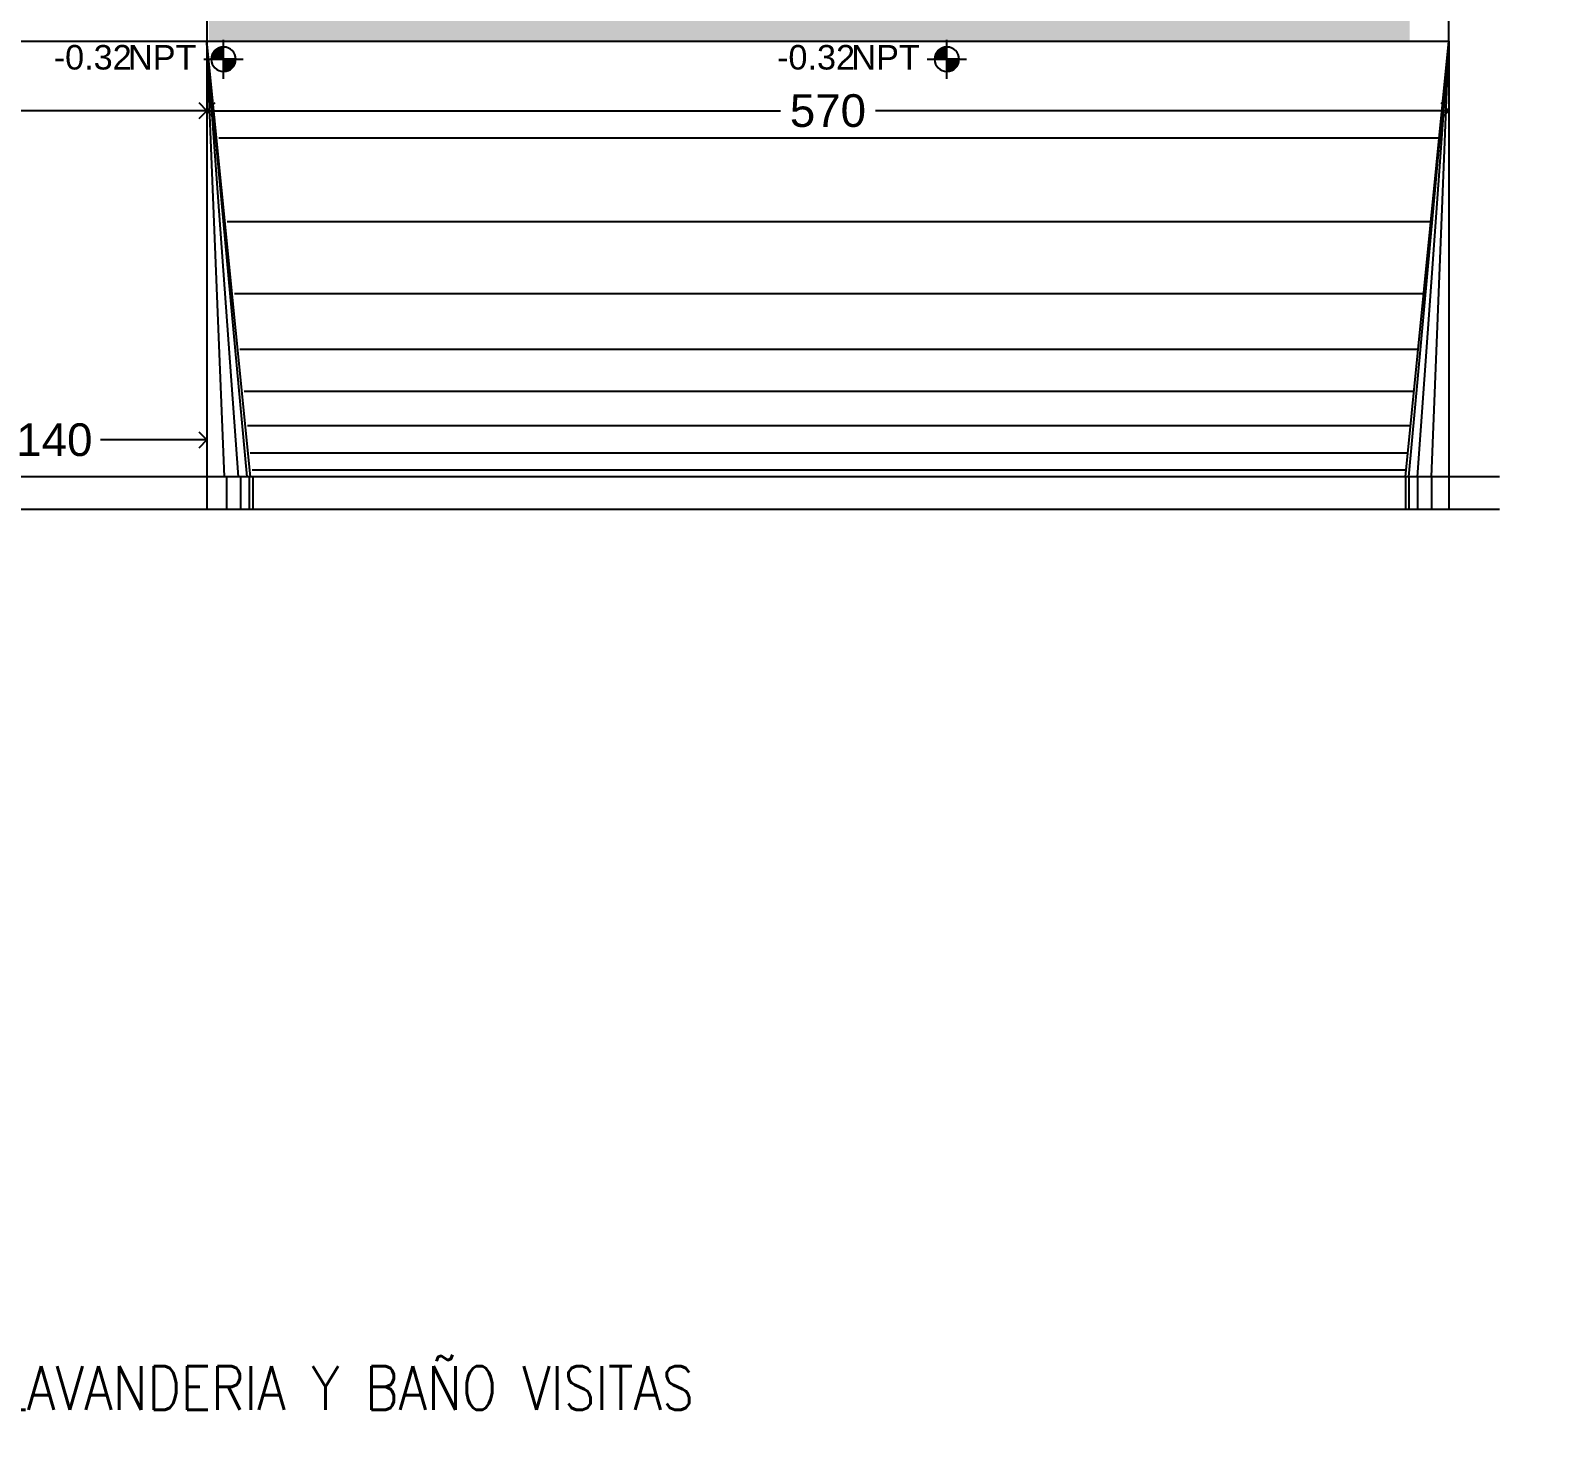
# Model space of a CAD drawing. Header units: metres. Extents: x 116 to 391, y -213 to 56.
# Drawn here: x 318.77 to 325.78, y -143.52 to -137.09 of the extents above; entities that cross this region are included whole.
import ezdxf
from ezdxf.enums import TextEntityAlignment as Align

# ---------------------------------------------------------------- set-up
doc = ezdxf.new("R2010")
doc.units = ezdxf.units.M
doc.header["$PDMODE"] = 35
for name, color, linetype in [('A-EXTERIOR', 8, 'Continuous'), ('A-PISO', 30, 'Continuous'), ('A-TEXTOS', 7, 'Continuous'), ('AR-01-REC$0$A-EXTERIOR', 8, 'Continuous'), ('AR-157$0$A-EXTERIOR', 8, 'Continuous'), ('AR-157$0$A-TEXTOS', 8, 'Continuous'), ('AR-157$0$Ar-Niveles', 8, 'Continuous'), ('AR-157$0$Ar-Texto', 8, 'Continuous')]:
    doc.layers.add(name, color=color, linetype=linetype)
doc.layers.add('AR-157$0$Ar-Area', color=8, linetype='Continuous', plot=False)
doc.styles.add('Anot_Arial', font='arial.ttf')
doc.styles.add('AR-157$0$Anot_Arial', font='arial.ttf')
doc.styles.add('oK', font='romans.shx', dxfattribs={"height": 0.12})
doc.dimstyles.new('DETALLE DE CAMBIOS', dxfattribs={"dimscale": 1.5, "dimtxt": 0.1, "dimasz": 0.05, "dimexe": 0.18, "dimexo": 0.0625, "dimgap": 0.035, "dimtad": 0, "dimtih": 1, "dimtoh": 1, "dimdec": 0, "dimlfac": 100, "dimzin": 0, "dimdsep": 46, "dimtxsty": 'Anot_Arial', "dimblk": 'OPEN90', "dimcen": 0.09, "dimse1": 1, "dimse2": 1, "dimclrd": 1, "dimclre": 4, "dimclrt": 1, "dimadec": 0, "dimazin": 0, "dimtfac": 1, "dimtdec": 0, "dimtix": 1, "dimtofl": 0, "dimtmove": 0, "dimatfit": 3, "dimldrblk": 'OPEN90', "dimfxl": 1, "dimtolj": 1, "dimtzin": 0, "dimarcsym": 0})
pattern_1 = [(0, (-2.923953, -1.1144057), (0, 0.0025), [])]

# ---------------------------------------------------------------- blocks, each defined once
blk = doc.blocks.new('*U405')
at = {"layer": 'AR-157$0$Ar-Niveles'}
h = blk.add_hatch(dxfattribs=at)
h.set_pattern_fill('_USER', color=256, scale=0.0025, style=0, pattern_type=0)
h.set_pattern_definition(pattern_1)
h.paths.add_polyline_path([(-2.549, -0.364), (-2.549, -0.739), (-2.174, -0.739, 0.414214)])
h = blk.add_hatch(dxfattribs=at)
h.set_pattern_fill('_USER', color=256, scale=0.0025, style=0, pattern_type=0)
h.set_pattern_definition(pattern_1)
h.paths.add_polyline_path([(-2.549, -0.364), (-2.549, -0.739), (-2.174, -0.739, 0.414214)])
h = blk.add_hatch(dxfattribs=at)
h.set_pattern_fill('_USER', color=256, scale=0.0025, style=0, pattern_type=0)
h.set_pattern_definition([(0, (-2.923953, -1.1144057), (0, 0.0025), [])])
h.paths.add_polyline_path([(-2.549, -0.739), (-2.924, -0.739, 0.414214), (-2.549, -1.114)])
for p, q in [((-2.549, -1.339), (-2.549, -0.139)), ((-1.949, -0.739), (-3.149, -0.739))]:
    blk.add_line(p, q, dxfattribs=at)
blk.add_circle((-2.549, -0.739), 0.375, dxfattribs=at)
at = {"layer": 'AR-157$0$Ar-Area', "style": 'AR-157$0$Anot_Arial', "flags": 1}
blk.add_attdef('ESP_AREA', text='', height=0.75, dxfattribs=at).set_placement((0, -2.5), align=Align.BOTTOM_CENTER)
at = {"layer": 'AR-157$0$Ar-Niveles', "style": 'AR-157$0$Anot_Arial'}
for tag, p in [('NIV_TIPO', (-1.78, -1.052)), ('VAL_NIV', (0.283, -1.052))]:
    blk.add_attdef(tag, p, '', height=0.75, dxfattribs=at)
at = {"layer": 'AR-157$0$Ar-Texto', "style": 'AR-157$0$Anot_Arial'}
for tag, p in [('ID_ESP01', (0, 1.5)), ('ID_ESP02', (0, 0))]:
    blk.add_attdef(tag, text='', height=1, dxfattribs=at).set_placement(p, align=Align.BOTTOM_CENTER)
blk = doc.blocks.new('_Open90')
at = {"color": 0, "linetype": 'ByBlock', "lineweight": -2}
for p, q in [((0, 0), (-1, 0)), ((-0.5, 0.5), (0, 0)), ((0, 0), (-0.5, -0.5))]:
    blk.add_line(p, q, dxfattribs=at)
blk = doc.blocks.new('*D654')
at = {"layer": 'A-PISO', "color": 1, "lineweight": -2, "ltscale": 100, "transparency": 16777216}
for p, q in [((319.6536, -137.4537), (322.2104, -137.4537)), ((325.2031, -137.4537), (322.6463, -137.4537))]:
    blk.add_line(p, q, dxfattribs=at)
at = {"layer": 'Defpoints', "color": 0, "ltscale": 100, "transparency": 16777216}
for p in [(319.5786, -137.1334), (325.2781, -137.1334), (325.2781, -137.4537)]:
    blk.add_point(p, dxfattribs=at)
at = {"layer": 'A-PISO', "color": 1, "lineweight": -2, "ltscale": 100, "transparency": 16777216, "xscale": 0.07500000000000001, "yscale": 0.07500000000000001, "zscale": 0.07500000000000001, "rotation": 180}
blk.add_blockref('_Open90', (319.5786, -137.4537), dxfattribs=at)
at = {"layer": 'A-PISO', "color": 1, "lineweight": -2, "ltscale": 100, "transparency": 16777216, "xscale": 0.07500000000000001, "yscale": 0.07500000000000001, "zscale": 0.07500000000000001}
blk.add_blockref('_Open90', (325.2781, -137.4537), dxfattribs=at)
at = {"layer": 'A-PISO', "color": 1, "ltscale": 100, "transparency": 16777216, "insert": (322.4283, -137.4537), "char_height": 0.15, "attachment_point": 5, "style": 'Anot_Arial'}
blk.add_mtext('\\A1;570', dxfattribs=at)
blk = doc.blocks.new('*D666')
at = {"layer": 'A-PISO', "color": 1, "lineweight": -2, "ltscale": 100, "transparency": 16777216}
for p, q in [((316.3538, -137.4537), (317.7108, -137.4537)), ((319.5036, -137.4537), (318.1466, -137.4537))]:
    blk.add_line(p, q, dxfattribs=at)
at = {"layer": 'Defpoints', "color": 0, "ltscale": 100, "transparency": 16777216}
for p in [(316.2788, -137.1334), (319.5786, -137.1334), (316.2788, -137.4537)]:
    blk.add_point(p, dxfattribs=at)
at = {"layer": 'A-PISO', "color": 1, "lineweight": -2, "ltscale": 100, "transparency": 16777216, "xscale": 0.07500000000000001, "yscale": 0.07500000000000001, "zscale": 0.07500000000000001, "rotation": 180}
blk.add_blockref('_Open90', (316.2788, -137.4537), dxfattribs=at)
at = {"layer": 'A-PISO', "color": 1, "lineweight": -2, "ltscale": 100, "transparency": 16777216, "xscale": 0.07500000000000001, "yscale": 0.07500000000000001, "zscale": 0.07500000000000001}
blk.add_blockref('_Open90', (319.5786, -137.4537), dxfattribs=at)
at = {"layer": 'A-PISO', "color": 1, "ltscale": 100, "transparency": 16777216, "insert": (317.9287, -137.4537), "char_height": 0.15, "attachment_point": 5, "style": 'Anot_Arial'}
blk.add_mtext('\\A1;330', dxfattribs=at)
blk = doc.blocks.new('*D669')
at = {"layer": 'A-PISO', "color": 1, "lineweight": -2, "ltscale": 100, "transparency": 16777216}
for p, q in [((318.2537, -138.9642), (318.6677, -138.9642)), ((319.5036, -138.9642), (319.0895, -138.9642))]:
    blk.add_line(p, q, dxfattribs=at)
at = {"layer": 'Defpoints', "color": 0, "ltscale": 100, "transparency": 16777216}
for p in [(319.5786, -138.9642), (318.1787, -139.1333), (319.5786, -139.1334)]:
    blk.add_point(p, dxfattribs=at)
at = {"layer": 'A-PISO', "color": 1, "lineweight": -2, "ltscale": 100, "transparency": 16777216, "xscale": 0.07500000000000001, "yscale": 0.07500000000000001, "zscale": 0.07500000000000001, "rotation": 180}
blk.add_blockref('_Open90', (318.1787, -138.9642), dxfattribs=at)
at = {"layer": 'A-PISO', "color": 1, "lineweight": -2, "ltscale": 100, "transparency": 16777216, "xscale": 0.07500000000000001, "yscale": 0.07500000000000001, "zscale": 0.07500000000000001}
blk.add_blockref('_Open90', (319.5786, -138.9642), dxfattribs=at)
at = {"layer": 'A-PISO', "color": 1, "ltscale": 100, "transparency": 16777216, "insert": (318.8786, -138.9642), "char_height": 0.15, "attachment_point": 5, "style": 'Anot_Arial'}
blk.add_mtext('\\A1;140', dxfattribs=at)

msp = doc.modelspace()

# ---------------------------------------------------------------- hatches: boundary and pattern name
at = {"layer": 'A-EXTERIOR', "transparency": 33554559}
h = msp.add_hatch(dxfattribs=at)
h.set_pattern_fill('AR-CONC', color=256, scale=0.003)
h.paths.add_polyline_path([(319.5886, -131.0339), (319.5886, -137.1334), (325.0981, -137.1334), (325.0981, -130.9539), (325.2781, -130.9539), (325.2781, -120.7147), (324.2482, -120.7147), (324.2482, -131.1339), (320.5485, -131.1339), (320.5485, -131.0339)])

# ---------------------------------------------------------------- linework, layer by layer
at = {"layer": 'A-PISO'}
for points in [[(319.5786, -131.0339), (319.5786, -137.1334), (325.2781, -137.1334), (325.2781, -130.9539), (325.2781, -130.9539), (325.2781, -120.6989), (324.2482, -120.6989), (324.2482, -131.1339), (320.5485, -131.1339), (320.5485, -131.0339)], [(319.5786, -131.0339), (319.5786, -137.1334), (325.2781, -137.1334), (325.2781, -130.9839), (325.2781, -130.9839), (325.2781, -120.6989), (324.2482, -120.6989), (324.2482, -131.1339), (320.5485, -131.1339), (320.5485, -131.0339)]]:
    msp.add_lwpolyline(points, close=True, dxfattribs=at)
msp.add_circle((327.3705, -149.1639), 63.4551, dxfattribs=at)
at = {"layer": 'AR-01-REC$0$A-EXTERIOR', "transparency": 33554559}
for p, q in [((319.5786, -137.1334), (319.5786, -139.2834)), ((319.7786, -139.1334), (319.5786, -137.1334)), ((319.7628, -139.1334), (319.5786, -137.1334)), ((319.7228, -139.1334), (319.5786, -137.1334)), ((319.6585, -139.1334), (319.5786, -137.1334)), ((325.0781, -139.1334), (325.2781, -137.1334)), ((325.0938, -139.1334), (325.2781, -137.1334)), ((325.1338, -139.1334), (325.2781, -137.1334)), ((325.1982, -139.1334), (325.2781, -137.1334)), ((325.2781, -137.1334), (325.2781, -139.2834)), ((319.6685, -139.1334), (319.6685, -139.2834)), ((319.7328, -139.1334), (319.7328, -139.2834)), ((319.7728, -139.1334), (319.7728, -139.2834)), ((319.7886, -139.1334), (319.7886, -139.2834)), ((325.0781, -139.1334), (325.0781, -139.2834)), ((325.0938, -139.1334), (325.0938, -139.2834)), ((325.1338, -139.1334), (325.1338, -139.2834)), ((325.1982, -139.1334), (325.1982, -139.2834)), ((325.2781, -139.1334), (325.2781, -139.2834))]:
    msp.add_line(p, q, dxfattribs=at)
for points in [[(325.2335, -137.5795), (319.6332, -137.5795)], [(325.1951, -137.9639), (319.6716, -137.9639)], [(325.1621, -138.2937), (319.7046, -138.2937)], [(325.1365, -138.5496), (319.7302, -138.5496)], [(325.1173, -138.7412), (319.7493, -138.7412)], [(325.1014, -138.9002), (319.7652, -138.9002)], [(325.089, -139.0248), (319.7777, -139.0248)], [(325.5098, -139.1334), (315.8175, -139.1334)], [(325.0811, -139.1031), (319.7855, -139.1031)], [(325.5098, -139.2834), (315.8175, -139.2834)]]:
    msp.add_lwpolyline(points, dxfattribs=at)
at = {"layer": 'AR-157$0$A-EXTERIOR', "color": 8, "linetype": 'Continuous'}
for points in [[(316.2688, -131.0339), (316.2688, -137.1334), (319.5786, -137.1334)], [(316.2788, -131.0339), (316.2788, -137.1334), (319.5886, -137.1334)], [(325.2781, -139.1333), (316.2788, -139.1333)]]:
    msp.add_lwpolyline(points, dxfattribs=at)

# ---------------------------------------------------------------- block references
at = {"layer": 'AR-157$0$A-TEXTOS'}
ref = msp.add_blockref('*U405', (319.2727, -137.1064), dxfattribs=dict(at, xscale=-0.1499880929685973, yscale=0.1499880929685973, zscale=0.1499880929685973))
ref.add_attrib('NIV_TIPO', 'NPT', (319.2165, -137.2642), dxfattribs={"layer": 'AR-157$0$Ar-Niveles', "height": 0.11249, "style": 'AR-157$0$Anot_Arial'})
ref.add_attrib('VAL_NIV', '-0.32', (318.8754, -137.2642), dxfattribs={"layer": 'AR-157$0$Ar-Niveles', "height": 0.11249, "style": 'AR-157$0$Anot_Arial'})
ref = msp.add_blockref('*U405', (322.592, -137.1064), dxfattribs=dict(at, xscale=-0.1499880929685973, yscale=0.1499880929685973, zscale=0.1499880929685973))
ref.add_attrib('NIV_TIPO', 'NPT', (322.5358, -137.2642), dxfattribs={"layer": 'AR-157$0$Ar-Niveles', "height": 0.11249, "style": 'AR-157$0$Anot_Arial'})
ref.add_attrib('VAL_NIV', '-0.32', (322.1947, -137.2642), dxfattribs={"layer": 'AR-157$0$Ar-Niveles', "height": 0.11249, "style": 'AR-157$0$Anot_Arial'})

# ---------------------------------------------------------------- texts
at = {"layer": 'A-TEXTOS', "color": 1, "style": 'oK', "width": 0.85}
msp.add_text('CHECAR RECORTES EN PISO LAVANDERIA Y BAÑO VISITAS', height=0.2, dxfattribs=at).set_placement((315.2992, -143.4156))

# ---------------------------------------------------------------- dimensions: what is measured, and where the dimension line sits
at = {"layer": 'A-PISO', "ltscale": 100}
for base, p1, p2, picture, middle in [((316.2788, -137.4537), (319.5786, -137.1334), (316.2788, -137.1334), '*D666', (317.9287, -137.4537)), ((325.2781, -137.4537), (319.5786, -137.1334), (325.2781, -137.1334), '*D654', (322.4283, -137.4537)), ((319.5786, -138.9642), (318.1787, -139.1333), (319.5786, -139.1334), '*D669', (318.8786, -138.9642))]:
    dim = msp.add_linear_dim(base=base, p1=p1, p2=p2, dimstyle='DETALLE DE CAMBIOS', dxfattribs=at)
    dim.commit()
    dim.dimension.update_dxf_attribs({"geometry": picture, "text_midpoint": middle})

doc.saveas('drawing.dxf')
